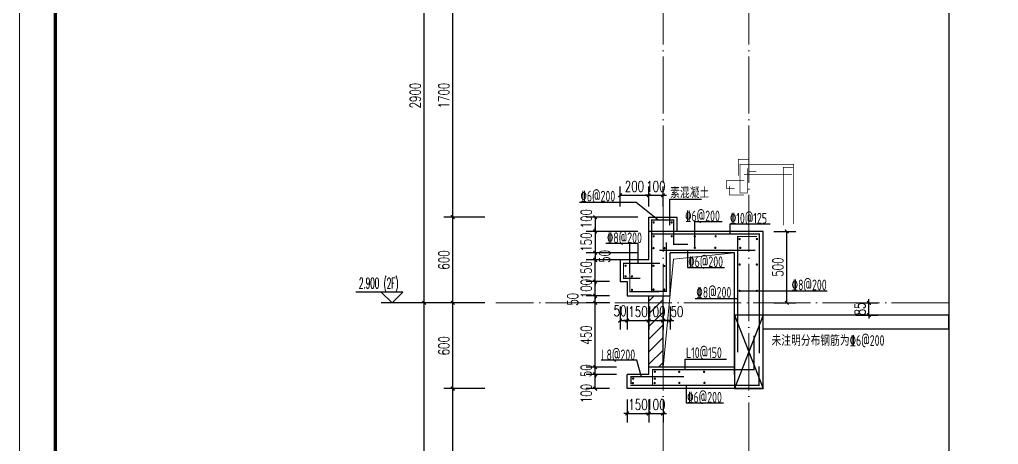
# Model space of a CAD drawing. Extents: x -1712635 to -854203, y -534641 to -21985.
# Drawn here: x -1029527 to -1022681, y -161981 to -159009 of the extents above; entities that cross this region are included whole.
import ezdxf

# ---------------------------------------------------------------- set-up
doc = ezdxf.new("R2010")
doc.units = 0
doc.header["$LTSCALE"] = 1000
doc.linetypes.add('DOTE', pattern=[2.4200000000000004, 2, -0.2, 0.02, -0.2])
doc.layers.get('0').update_dxf_attribs({"linetype": 'CONTINUOUS'})
doc.layers.get('Defpoints').update_dxf_attribs({"linetype": 'CONTINUOUS'})
for name, color, linetype in [('DIM_ELEV', 3, 'CONTINUOUS'), ('DIM_SYMB', 3, 'CONTINUOUS'), ('PUB_DIM', 3, 'CONTINUOUS'), ('PUB_TEXT', 2, 'CONTINUOUS'), ('REIN', 6, 'CONTINUOUS'), ('S-大样-砼线', 7, 'CONTINUOUS'), ('S-引出线', 40, 'CONTINUOUS'), ('TEXT', 2, 'CONTINUOUS'), ('WALL', 2, 'CONTINUOUS')]:
    doc.layers.add(name, color=color, linetype=linetype)
for name, color, linetype, lineweight in [('DOTE', 19, 'DOTE', 9), ('PUB_HATCH', 8, 'CONTINUOUS', 9), ('图框', 9, 'CONTINUOUS', 18), ('立面-洞口示意', 152, 'CONTINUOUS', 13)]:
    doc.layers.add(name, color=color, linetype=linetype, lineweight=lineweight)
doc.styles.add('_TCH_DIM', font='SIMPLEX.shx', dxfattribs={"width": 0.7, "bigfont": 'GBCBIG.shx'})
doc.styles.add('_TCH_DIM_T3', font='SIMPLEX', dxfattribs={"width": 0.7058823529411765, "bigfont": 'GBCBIG'})
doc.styles.add('TSSD_REIN', font='tssdeng.shx', dxfattribs={"width": 0.7, "height": 300, "bigfont": 'tssdchn.shx'})
doc.dimstyles.new('_TCH_ARCH&&25', dxfattribs={"dimtxt": 74.375, "dimasz": 25, "dimexe": 62.5, "dimexo": 75, "dimgap": 25, "dimtad": 1, "dimdec": 0, "dimzin": 0, "dimdsep": 46, "dimtxsty": '_TCH_DIM_T3', "dimblk": 'ARCHTICK', "dimcen": 0.09, "dimclrt": 7, "dimazin": 0, "dimtfac": 1, "dimtdec": 0, "dimtix": 1, "dimtmove": 2, "dimatfit": 3, "dimldrblk": 'ARCHTICK', "dimfxl": 0, "dimtolj": 1, "dimtzin": 0, "dimarcsym": 0})

# ---------------------------------------------------------------- blocks, each defined once
blk = doc.blocks.new('GFDDDDRG')
at = {"layer": '图框'}
blk.add_lwpolyline([(923309.7791572664, -107436.9617041193), (923309.7791572663, -159999.4617041193), (893609.7791572664, -159999.4617041193), (893609.7791572665, -107436.9617041193)], close=True, dxfattribs=at)
blk.add_lwpolyline([(923309.7791572664, -107436.9617041193), (923309.7791572663, -159999.4617041193), (893609.7791572664, -159999.4617041193), (893609.7791572665, -107436.9617041193)], close=True, dxfattribs=at)
at = {"layer": '图框', "const_width": 50}
blk.add_lwpolyline([(894109.7791572664, -159499.4617041193), (922809.7791572663, -159499.4617041193), (922809.7791572664, -108686.9617041193), (894109.7791572665, -108686.9617041193)], close=True, dxfattribs=at)
blk = doc.blocks.new('_ArchTick')
at = {"color": 0, "const_width": 0.35}
blk.add_lwpolyline([(-0.5, -0.5), (0.5, 0.5)], dxfattribs=at)
blk = doc.blocks.new('*D2874')
at = {"layer": 'Defpoints', "color": 0}
for p in [(-1026496.607714229, -161590.5150327926), (-1026196.607714208, -161590.5150327926), (-1026196.607714208, -163290.5150327948)]:
    blk.add_point(p, dxfattribs=at)
at = {"layer": 'PUB_DIM', "color": 0, "lineweight": -2}
for p, q in [((-1026271.607714208, -161590.5150327926), (-1026559.107714229, -161590.5150327926)), ((-1026496.607714229, -163290.5150327948), (-1026496.607714229, -161590.5150327926)), ((-1026271.607714208, -163290.5150327948), (-1026559.107714229, -163290.5150327948))]:
    blk.add_line(p, q, dxfattribs=at)
at = {"layer": 'PUB_DIM', "color": 0, "lineweight": -2, "xscale": 25, "yscale": 25, "zscale": 25}
for p, rotation in [((-1026496.607714229, -161590.5150327926), 90), ((-1026496.607714229, -163290.5150327948), 270)]:
    blk.add_blockref('_ArchTick', p, dxfattribs=dict(at, rotation=rotation))
at = {"layer": 'PUB_DIM', "color": 7, "insert": (-1026558.795214229, -162440.5150327939), "char_height": 74.375, "attachment_point": 5, "rotation": 90, "style": '_TCH_DIM_T3'}
blk.add_mtext('\\A1;1700', dxfattribs=at)
blk = doc.blocks.new('*D2876')
at = {"layer": 'Defpoints', "color": 0}
for p in [(-1026696.607714233, -160990.5150327929), (-1026196.607714208, -160990.5150327929), (-1026196.607714208, -163890.5150327929)]:
    blk.add_point(p, dxfattribs=at)
at = {"layer": 'PUB_DIM', "color": 0, "lineweight": -2}
for p, q in [((-1026271.607714208, -160990.5150327929), (-1026759.107714233, -160990.5150327929)), ((-1026696.607714233, -163890.5150327929), (-1026696.607714233, -160990.5150327929)), ((-1026271.607714208, -163890.5150327929), (-1026759.107714233, -163890.5150327929))]:
    blk.add_line(p, q, dxfattribs=at)
at = {"layer": 'PUB_DIM', "color": 0, "lineweight": -2, "xscale": 25, "yscale": 25, "zscale": 25}
for p, rotation in [((-1026696.607714233, -160990.5150327929), 90), ((-1026696.607714233, -163890.5150327929), 270)]:
    blk.add_blockref('_ArchTick', p, dxfattribs=dict(at, rotation=rotation))
at = {"layer": 'PUB_DIM', "color": 7, "insert": (-1026758.795214233, -162440.5150327931), "char_height": 74.375, "attachment_point": 5, "rotation": 90, "style": '_TCH_DIM_T3'}
blk.add_mtext('\\A1;2900', dxfattribs=at)
blk = doc.blocks.new('*D2965')
at = {"layer": 'Defpoints', "color": 0}
for p in [(-1026496.607714229, -160990.5150327929), (-1026196.607714208, -160990.5150327929), (-1026196.607714208, -161590.5150327926)]:
    blk.add_point(p, dxfattribs=at)
at = {"layer": 'PUB_DIM', "color": 0, "lineweight": -2}
for p, q in [((-1026271.607714208, -160990.5150327929), (-1026559.107714229, -160990.5150327929)), ((-1026496.607714229, -161590.5150327926), (-1026496.607714229, -160990.5150327929)), ((-1026271.607714208, -161590.5150327926), (-1026559.107714229, -161590.5150327926))]:
    blk.add_line(p, q, dxfattribs=at)
at = {"layer": 'PUB_DIM', "color": 0, "lineweight": -2, "xscale": 25, "yscale": 25, "zscale": 25}
for p, rotation in [((-1026496.607714229, -160990.5150327929), 90), ((-1026496.607714229, -161590.5150327926), 270)]:
    blk.add_blockref('_ArchTick', p, dxfattribs=dict(at, rotation=rotation))
at = {"layer": 'PUB_DIM', "color": 7, "insert": (-1026558.795214229, -161290.5150327929), "char_height": 74.375, "attachment_point": 5, "rotation": 90, "style": '_TCH_DIM_T3'}
blk.add_mtext('\\A1;600', dxfattribs=at)
blk = doc.blocks.new('*D2966')
at = {"layer": 'Defpoints', "color": 0}
for p in [(-1026496.607714229, -160390.5150328034), (-1026196.607714208, -160390.5150328034), (-1026196.607714208, -160990.5150327929)]:
    blk.add_point(p, dxfattribs=at)
at = {"layer": 'PUB_DIM', "color": 0, "lineweight": -2}
for p, q in [((-1026271.607714208, -160390.5150328034), (-1026559.107714229, -160390.5150328034)), ((-1026496.607714229, -160990.5150327929), (-1026496.607714229, -160390.5150328034)), ((-1026271.607714208, -160990.5150327929), (-1026559.107714229, -160990.5150327929))]:
    blk.add_line(p, q, dxfattribs=at)
at = {"layer": 'PUB_DIM', "color": 0, "lineweight": -2, "xscale": 25, "yscale": 25, "zscale": 25}
for p, rotation in [((-1026496.607714229, -160390.5150328034), 90), ((-1026496.607714229, -160990.5150327929), 270)]:
    blk.add_blockref('_ArchTick', p, dxfattribs=dict(at, rotation=rotation))
at = {"layer": 'PUB_DIM', "color": 7, "insert": (-1026558.795214229, -160690.5150327983), "char_height": 74.375, "attachment_point": 5, "rotation": 90, "style": '_TCH_DIM_T3'}
blk.add_mtext('\\A1;600', dxfattribs=at)
blk = doc.blocks.new('*D2967')
at = {"layer": 'Defpoints', "color": 0}
for p in [(-1026496.607714229, -158690.5150327926), (-1026196.607714208, -158690.5150327926), (-1026196.607714208, -160390.5150328034)]:
    blk.add_point(p, dxfattribs=at)
at = {"layer": 'PUB_DIM', "color": 0, "lineweight": -2}
for p, q in [((-1026271.607714208, -158690.5150327926), (-1026559.107714229, -158690.5150327926)), ((-1026496.607714229, -160390.5150328034), (-1026496.607714229, -158690.5150327926)), ((-1026271.607714208, -160390.5150328034), (-1026559.107714229, -160390.5150328034))]:
    blk.add_line(p, q, dxfattribs=at)
at = {"layer": 'PUB_DIM', "color": 0, "lineweight": -2, "xscale": 25, "yscale": 25, "zscale": 25}
for p, rotation in [((-1026496.607714229, -158690.5150327926), 90), ((-1026496.607714229, -160390.5150328034), 270)]:
    blk.add_blockref('_ArchTick', p, dxfattribs=dict(at, rotation=rotation))
at = {"layer": 'PUB_DIM', "color": 7, "insert": (-1026558.795214229, -159540.5150327982), "char_height": 74.375, "attachment_point": 5, "rotation": 90, "style": '_TCH_DIM_T3'}
blk.add_mtext('\\A1;1700', dxfattribs=at)
blk = doc.blocks.new('*D2979')
at = {"layer": 'Defpoints', "color": 0}
for p in [(-1026696.607714233, -158090.5150327929), (-1026196.607714208, -158090.5150327929), (-1026196.607714208, -160990.5150327929)]:
    blk.add_point(p, dxfattribs=at)
at = {"layer": 'PUB_DIM', "color": 0, "lineweight": -2}
for p, q in [((-1026271.607714208, -158090.5150327929), (-1026759.107714233, -158090.5150327929)), ((-1026696.607714233, -160990.5150327929), (-1026696.607714233, -158090.5150327929)), ((-1026271.607714208, -160990.5150327929), (-1026759.107714233, -160990.5150327929))]:
    blk.add_line(p, q, dxfattribs=at)
at = {"layer": 'PUB_DIM', "color": 0, "lineweight": -2, "xscale": 25, "yscale": 25, "zscale": 25}
for p, rotation in [((-1026696.607714233, -158090.5150327929), 90), ((-1026696.607714233, -160990.5150327929), 270)]:
    blk.add_blockref('_ArchTick', p, dxfattribs=dict(at, rotation=rotation))
at = {"layer": 'PUB_DIM', "color": 7, "insert": (-1026758.795214233, -159540.5150327931), "char_height": 74.375, "attachment_point": 5, "rotation": 90, "style": '_TCH_DIM_T3'}
blk.add_mtext('\\A1;2900', dxfattribs=at)
blk = doc.blocks.new('20210902.15310509')
at = {"layer": 'DOTE', "color": 1, "linetype": 'DOTE', "ltscale": 0.2}
for p, q in [((79213.1800598912, -133245.8924750999), (79213.18005989096, -115565.8901855001)), ((79813.1800598912, -133245.8924751), (79813.1800598912, -115565.8901855001)), ((81211.70497911703, -129245.8901854939), (78042.9859028114, -129245.8901854939))]:
    blk.add_line(p, q, dxfattribs=at)
blk = doc.blocks.new('*D3962')
at = {"layer": 'Defpoints', "color": 0}
for p in [(-1025126.413550455, -160238.1915546292), (-1025326.413557269, -160390.5150327362), (-1025126.413550455, -160390.5150327401)]:
    blk.add_point(p, dxfattribs=at)
at = {"layer": 'PUB_DIM', "color": 0, "lineweight": -2}
for p, q in [((-1025326.413557269, -160315.5150327362), (-1025326.413557269, -160175.6915546292)), ((-1025126.413550455, -160315.5150327401), (-1025126.413550455, -160175.6915546292)), ((-1025326.413557269, -160238.1915546292), (-1025126.413550455, -160238.1915546292))]:
    blk.add_line(p, q, dxfattribs=at)
at = {"layer": 'PUB_DIM', "color": 0, "lineweight": -2, "xscale": 25, "yscale": 25, "zscale": 25, "rotation": 180}
blk.add_blockref('_ArchTick', (-1025326.413557269, -160238.1915546292), dxfattribs=at)
at = {"layer": 'PUB_DIM', "color": 0, "lineweight": -2, "xscale": 25, "yscale": 25, "zscale": 25}
blk.add_blockref('_ArchTick', (-1025126.413550455, -160238.1915546292), dxfattribs=at)
at = {"layer": 'PUB_DIM', "color": 7, "insert": (-1025226.413553862, -160176.0040546292), "char_height": 74.375, "attachment_point": 5, "style": '_TCH_DIM_T3'}
blk.add_mtext('\\A1;200', dxfattribs=at)
blk = doc.blocks.new('*D3963')
at = {"layer": 'Defpoints', "color": 0}
for p in [(-1025026.413557132, -160238.1915546321), (-1025126.413550455, -160390.5150327401), (-1025026.413557132, -160390.5150327419)]:
    blk.add_point(p, dxfattribs=at)
at = {"layer": 'PUB_DIM', "color": 0, "lineweight": -2}
for p, q in [((-1025126.413550455, -160315.5150327401), (-1025126.413550455, -160175.6915546321)), ((-1025026.413557132, -160315.5150327419), (-1025026.413557132, -160175.6915546321)), ((-1025126.413550455, -160238.1915546321), (-1025151.413550455, -160238.1915546321)), ((-1025126.413550455, -160238.1915546321), (-1025026.413557132, -160238.1915546321)), ((-1025026.413557132, -160238.1915546321), (-1025001.413557132, -160238.1915546321))]:
    blk.add_line(p, q, dxfattribs=at)
at = {"layer": 'PUB_DIM', "color": 0, "lineweight": -2, "xscale": 25, "yscale": 25, "zscale": 25}
blk.add_blockref('_ArchTick', (-1025126.413550455, -160238.1915546321), dxfattribs=at)
at = {"layer": 'PUB_DIM', "color": 0, "lineweight": -2, "xscale": 25, "yscale": 25, "zscale": 25, "rotation": 180}
blk.add_blockref('_ArchTick', (-1025026.413557132, -160238.1915546321), dxfattribs=at)
at = {"layer": 'PUB_DIM', "color": 7, "insert": (-1025076.413553793, -160176.0040546321), "char_height": 74.375, "attachment_point": 5, "style": '_TCH_DIM_T3'}
blk.add_mtext('\\A1;100', dxfattribs=at)
blk = doc.blocks.new('*D3964')
at = {"layer": 'Defpoints', "color": 0}
for p in [(-1023752.184669525, -160990.5150328043), (-1023586.224784433, -160990.5150328043), (-1023752.184669525, -161075.5150327921)]:
    blk.add_point(p, dxfattribs=at)
at = {"layer": 'PUB_DIM', "color": 0, "lineweight": -2}
for p, q in [((-1023677.184669525, -160990.5150328043), (-1023523.724784433, -160990.5150328043)), ((-1023586.224784433, -160990.5150328043), (-1023586.224784433, -160965.5150328043)), ((-1023586.224784433, -161075.5150327921), (-1023586.224784433, -160990.5150328043)), ((-1023677.184669525, -161075.5150327921), (-1023523.724784433, -161075.5150327921)), ((-1023586.224784433, -161075.5150327921), (-1023586.224784433, -161100.5150327921))]:
    blk.add_line(p, q, dxfattribs=at)
at = {"layer": 'PUB_DIM', "color": 0, "lineweight": -2, "xscale": 25, "yscale": 25, "zscale": 25}
for p, rotation in [((-1023586.224784433, -160990.5150328043), 270), ((-1023586.224784433, -161075.5150327921), 90)]:
    blk.add_blockref('_ArchTick', p, dxfattribs=dict(at, rotation=rotation))
at = {"layer": 'PUB_DIM', "color": 7, "insert": (-1023648.412284433, -161033.0150327984), "char_height": 74.375, "attachment_point": 5, "rotation": 90, "style": '_TCH_DIM_T3'}
blk.add_mtext('\\A1;85', dxfattribs=at)
blk = doc.blocks.new('*D3965')
at = {"layer": 'Defpoints', "color": 0}
for p in [(-1025276.413557293, -161590.5150328058), (-1025126.41355729, -161590.5150328092), (-1025126.41355729, -161764.2257227621)]:
    blk.add_point(p, dxfattribs=at)
at = {"layer": 'PUB_DIM', "color": 0, "lineweight": -2}
for p, q in [((-1025276.413557293, -161665.5150328058), (-1025276.413557293, -161826.7257227621)), ((-1025126.41355729, -161665.5150328092), (-1025126.41355729, -161826.7257227621)), ((-1025276.413557293, -161764.2257227621), (-1025301.413557293, -161764.2257227621)), ((-1025276.413557293, -161764.2257227621), (-1025126.41355729, -161764.2257227621)), ((-1025126.41355729, -161764.2257227621), (-1025101.41355729, -161764.2257227621))]:
    blk.add_line(p, q, dxfattribs=at)
at = {"layer": 'PUB_DIM', "color": 0, "lineweight": -2, "xscale": 25, "yscale": 25, "zscale": 25}
blk.add_blockref('_ArchTick', (-1025276.413557293, -161764.2257227621), dxfattribs=at)
at = {"layer": 'PUB_DIM', "color": 0, "lineweight": -2, "xscale": 25, "yscale": 25, "zscale": 25, "rotation": 180}
blk.add_blockref('_ArchTick', (-1025126.41355729, -161764.2257227621), dxfattribs=at)
at = {"layer": 'PUB_DIM', "color": 7, "insert": (-1025201.413557291, -161702.0382227621), "char_height": 74.375, "attachment_point": 5, "style": '_TCH_DIM_T3'}
blk.add_mtext('\\A1;150', dxfattribs=at)
blk = doc.blocks.new('*D3966')
at = {"layer": 'Defpoints', "color": 0}
for p in [(-1025126.41355729, -161590.5150328092), (-1025026.413563971, -161590.5150328114), (-1025026.413563971, -161764.2257227649)]:
    blk.add_point(p, dxfattribs=at)
at = {"layer": 'PUB_DIM', "color": 0, "lineweight": -2}
for p, q in [((-1025126.41355729, -161665.5150328092), (-1025126.41355729, -161826.7257227649)), ((-1025026.413563971, -161665.5150328114), (-1025026.413563971, -161826.7257227649)), ((-1025126.41355729, -161764.2257227649), (-1025151.41355729, -161764.2257227649)), ((-1025126.41355729, -161764.2257227649), (-1025026.413563971, -161764.2257227649)), ((-1025026.413563971, -161764.2257227649), (-1025001.413563971, -161764.2257227649))]:
    blk.add_line(p, q, dxfattribs=at)
at = {"layer": 'PUB_DIM', "color": 0, "lineweight": -2, "xscale": 25, "yscale": 25, "zscale": 25}
blk.add_blockref('_ArchTick', (-1025126.41355729, -161764.2257227649), dxfattribs=at)
at = {"layer": 'PUB_DIM', "color": 0, "lineweight": -2, "xscale": 25, "yscale": 25, "zscale": 25, "rotation": 180}
blk.add_blockref('_ArchTick', (-1025026.413563971, -161764.2257227649), dxfattribs=at)
at = {"layer": 'PUB_DIM', "color": 7, "insert": (-1025076.413560631, -161702.0382227649), "char_height": 74.375, "attachment_point": 5, "style": '_TCH_DIM_T3'}
blk.add_mtext('\\A1;100', dxfattribs=at)
blk = doc.blocks.new('*D3967')
at = {"layer": 'Defpoints', "color": 0}
for p in [(-1025326.413557296, -160940.5149546817), (-1025276.413525584, -160940.5149546828), (-1025276.413525584, -161114.2256446368)]:
    blk.add_point(p, dxfattribs=at)
at = {"layer": 'PUB_DIM', "color": 0, "lineweight": -2}
for p, q in [((-1025326.413557296, -161015.5149546817), (-1025326.413557296, -161176.7256446368)), ((-1025276.413525584, -161015.5149546828), (-1025276.413525584, -161176.7256446368)), ((-1025326.413557296, -161114.2256446368), (-1025276.413525584, -161114.2256446368))]:
    blk.add_line(p, q, dxfattribs=at)
at = {"layer": 'PUB_DIM', "color": 0, "lineweight": -2, "xscale": 25, "yscale": 25, "zscale": 25, "rotation": 180}
blk.add_blockref('_ArchTick', (-1025326.413557296, -161114.2256446368), dxfattribs=at)
at = {"layer": 'PUB_DIM', "color": 0, "lineweight": -2, "xscale": 25, "yscale": 25, "zscale": 25}
blk.add_blockref('_ArchTick', (-1025276.413525584, -161114.2256446368), dxfattribs=at)
at = {"layer": 'PUB_DIM', "color": 7, "insert": (-1025326.413557298, -161045.4756446362), "char_height": 74.375, "attachment_point": 5, "style": '_TCH_DIM_T3'}
blk.add_mtext('\\A1;50', dxfattribs=at)
blk = doc.blocks.new('*D3968')
at = {"layer": 'Defpoints', "color": 0}
for p in [(-1025276.413525584, -160940.5149546828), (-1025126.413525581, -160940.5149546862), (-1025126.413525581, -161114.2256446391)]:
    blk.add_point(p, dxfattribs=at)
at = {"layer": 'PUB_DIM', "color": 0, "lineweight": -2}
for p, q in [((-1025276.413525584, -161015.5149546828), (-1025276.413525584, -161176.7256446391)), ((-1025126.413525581, -161015.5149546862), (-1025126.413525581, -161176.7256446391)), ((-1025276.413525584, -161114.2256446391), (-1025301.413525584, -161114.2256446391)), ((-1025276.413525584, -161114.2256446391), (-1025126.413525581, -161114.2256446391)), ((-1025126.413525581, -161114.2256446391), (-1025101.413525581, -161114.2256446391))]:
    blk.add_line(p, q, dxfattribs=at)
at = {"layer": 'PUB_DIM', "color": 0, "lineweight": -2, "xscale": 25, "yscale": 25, "zscale": 25}
blk.add_blockref('_ArchTick', (-1025276.413525584, -161114.2256446391), dxfattribs=at)
at = {"layer": 'PUB_DIM', "color": 0, "lineweight": -2, "xscale": 25, "yscale": 25, "zscale": 25, "rotation": 180}
blk.add_blockref('_ArchTick', (-1025126.413525581, -161114.2256446391), dxfattribs=at)
at = {"layer": 'PUB_DIM', "color": 7, "insert": (-1025201.413525582, -161052.0381446391), "char_height": 74.375, "attachment_point": 5, "style": '_TCH_DIM_T3'}
blk.add_mtext('\\A1;150', dxfattribs=at)
blk = doc.blocks.new('*D3969')
at = {"layer": 'Defpoints', "color": 0}
for p in [(-1025126.413525581, -160940.5149546862), (-1025026.413532262, -160940.5149546884), (-1025026.413532262, -161114.2256446418)]:
    blk.add_point(p, dxfattribs=at)
at = {"layer": 'PUB_DIM', "color": 0, "lineweight": -2}
for p, q in [((-1025126.413525581, -161015.5149546862), (-1025126.413525581, -161176.7256446418)), ((-1025026.413532262, -161015.5149546884), (-1025026.413532262, -161176.7256446418)), ((-1025126.413525581, -161114.2256446418), (-1025151.413525581, -161114.2256446418)), ((-1025126.413525581, -161114.2256446418), (-1025026.413532262, -161114.2256446418)), ((-1025026.413532262, -161114.2256446418), (-1025001.413532262, -161114.2256446418))]:
    blk.add_line(p, q, dxfattribs=at)
at = {"layer": 'PUB_DIM', "color": 0, "lineweight": -2, "xscale": 25, "yscale": 25, "zscale": 25}
blk.add_blockref('_ArchTick', (-1025126.413525581, -161114.2256446418), dxfattribs=at)
at = {"layer": 'PUB_DIM', "color": 0, "lineweight": -2, "xscale": 25, "yscale": 25, "zscale": 25, "rotation": 180}
blk.add_blockref('_ArchTick', (-1025026.413532262, -161114.2256446418), dxfattribs=at)
at = {"layer": 'PUB_DIM', "color": 7, "insert": (-1025076.413528922, -161052.0381446418), "char_height": 74.375, "attachment_point": 5, "style": '_TCH_DIM_T3'}
blk.add_mtext('\\A1;100', dxfattribs=at)
blk = doc.blocks.new('*D3970')
at = {"layer": 'Defpoints', "color": 0}
for p in [(-1025501.024323742, -160690.51503395), (-1025326.413557293, -160690.51503395), (-1025326.413557293, -160840.51503395)]:
    blk.add_point(p, dxfattribs=at)
at = {"layer": 'PUB_DIM', "color": 0, "lineweight": -2}
for p, q in [((-1025501.024323742, -160690.51503395), (-1025501.024323742, -160665.51503395)), ((-1025401.413557293, -160690.51503395), (-1025563.524323742, -160690.51503395)), ((-1025501.024323742, -160840.51503395), (-1025501.024323742, -160690.51503395)), ((-1025401.413557293, -160840.51503395), (-1025563.524323742, -160840.51503395)), ((-1025501.024323742, -160840.51503395), (-1025501.024323742, -160865.51503395))]:
    blk.add_line(p, q, dxfattribs=at)
at = {"layer": 'PUB_DIM', "color": 0, "lineweight": -2, "xscale": 25, "yscale": 25, "zscale": 25}
for p, rotation in [((-1025501.024323742, -160690.51503395), 270), ((-1025501.024323742, -160840.51503395), 90)]:
    blk.add_blockref('_ArchTick', p, dxfattribs=dict(at, rotation=rotation))
at = {"layer": 'PUB_DIM', "color": 7, "insert": (-1025563.211823742, -160765.5150339502), "char_height": 74.375, "attachment_point": 5, "rotation": 90, "style": '_TCH_DIM_T3'}
blk.add_mtext('\\A1;150', dxfattribs=at)
blk = doc.blocks.new('*D3971')
at = {"layer": 'Defpoints', "color": 0}
for p in [(-1025501.024323742, -160840.51503395), (-1025326.413557293, -160840.51503395), (-1025326.413557293, -160940.5149546827)]:
    blk.add_point(p, dxfattribs=at)
at = {"layer": 'PUB_DIM', "color": 0, "lineweight": -2}
for p, q in [((-1025401.413557293, -160840.51503395), (-1025563.524323742, -160840.51503395)), ((-1025501.024323742, -160840.51503395), (-1025501.024323742, -160815.51503395)), ((-1025501.024323742, -160940.5149546827), (-1025501.024323742, -160840.51503395)), ((-1025401.413557293, -160940.5149546827), (-1025563.524323742, -160940.5149546827)), ((-1025501.024323742, -160940.5149546827), (-1025501.024323742, -160965.5149546827))]:
    blk.add_line(p, q, dxfattribs=at)
at = {"layer": 'PUB_DIM', "color": 0, "lineweight": -2, "xscale": 25, "yscale": 25, "zscale": 25}
for p, rotation in [((-1025501.024323742, -160840.51503395), 270), ((-1025501.024323742, -160940.5149546827), 90)]:
    blk.add_blockref('_ArchTick', p, dxfattribs=dict(at, rotation=rotation))
at = {"layer": 'PUB_DIM', "color": 7, "insert": (-1025563.211823742, -160890.5149943165), "char_height": 74.375, "attachment_point": 5, "rotation": 90, "style": '_TCH_DIM_T3'}
blk.add_mtext('\\A1;100', dxfattribs=at)
blk = doc.blocks.new('*D3972')
at = {"layer": 'Defpoints', "color": 0}
for p in [(-1025501.024323742, -160940.5149546827), (-1025326.413557293, -160940.5149546827), (-1025326.413557293, -160990.5150339538)]:
    blk.add_point(p, dxfattribs=at)
at = {"layer": 'PUB_DIM', "color": 0, "lineweight": -2}
for p, q in [((-1025401.413557293, -160940.5149546827), (-1025563.524323742, -160940.5149546827)), ((-1025501.024323742, -160990.5150339538), (-1025501.024323742, -160940.5149546827)), ((-1025401.413557293, -160990.5150339538), (-1025563.524323742, -160990.5150339538))]:
    blk.add_line(p, q, dxfattribs=at)
at = {"layer": 'PUB_DIM', "color": 0, "lineweight": -2, "xscale": 25, "yscale": 25, "zscale": 25}
for p, rotation in [((-1025501.024323742, -160940.5149546827), 90), ((-1025501.024323742, -160990.5150339538), 270)]:
    blk.add_blockref('_ArchTick', p, dxfattribs=dict(at, rotation=rotation))
at = {"layer": 'PUB_DIM', "color": 7, "insert": (-1025657.274323742, -160965.5149943183), "char_height": 74.375, "attachment_point": 5, "rotation": 90, "style": '_TCH_DIM_T3'}
blk.add_mtext('\\A1;50', dxfattribs=at)
blk = doc.blocks.new('*D3973')
at = {"layer": 'Defpoints', "color": 0}
for p in [(-1025501.024323742, -160990.5150339538), (-1025326.413557293, -160990.5150339538), (-1025326.413557293, -161440.5187408213)]:
    blk.add_point(p, dxfattribs=at)
at = {"layer": 'PUB_DIM', "color": 0, "lineweight": -2}
for p, q in [((-1025401.413557293, -160990.5150339538), (-1025563.524323742, -160990.5150339538)), ((-1025501.024323742, -161440.5187408213), (-1025501.024323742, -160990.5150339538)), ((-1025401.413557293, -161440.5187408213), (-1025563.524323742, -161440.5187408213))]:
    blk.add_line(p, q, dxfattribs=at)
at = {"layer": 'PUB_DIM', "color": 0, "lineweight": -2, "xscale": 25, "yscale": 25, "zscale": 25}
for p, rotation in [((-1025501.024323742, -160990.5150339538), 90), ((-1025501.024323742, -161440.5187408213), 270)]:
    blk.add_blockref('_ArchTick', p, dxfattribs=dict(at, rotation=rotation))
at = {"layer": 'PUB_DIM', "color": 7, "insert": (-1025563.211823742, -161215.5168873877), "char_height": 74.375, "attachment_point": 5, "rotation": 90, "style": '_TCH_DIM_T3'}
blk.add_mtext('\\A1;450', dxfattribs=at)
blk = doc.blocks.new('*D3974')
at = {"layer": 'Defpoints', "color": 0}
for p in [(-1025501.024323742, -161490.5150339536), (-1025326.413557293, -161490.5150339536), (-1025326.413557293, -161590.5150339538)]:
    blk.add_point(p, dxfattribs=at)
at = {"layer": 'PUB_DIM', "color": 0, "lineweight": -2}
for p, q in [((-1025401.413557293, -161490.5150339536), (-1025563.524323742, -161490.5150339536)), ((-1025501.024323742, -161590.5150339538), (-1025501.024323742, -161490.5150339536)), ((-1025401.413557293, -161590.5150339538), (-1025563.524323742, -161590.5150339538))]:
    blk.add_line(p, q, dxfattribs=at)
at = {"layer": 'PUB_DIM', "color": 0, "lineweight": -2, "xscale": 25, "yscale": 25, "zscale": 25}
for p, rotation in [((-1025501.024323742, -161490.5150339536), 90), ((-1025501.024323742, -161590.5150339538), 270)]:
    blk.add_blockref('_ArchTick', p, dxfattribs=dict(at, rotation=rotation))
at = {"layer": 'PUB_DIM', "color": 7, "insert": (-1025563.211823742, -161624.1512109835), "char_height": 74.375, "attachment_point": 5, "rotation": 90, "style": '_TCH_DIM_T3'}
blk.add_mtext('\\A1;100', dxfattribs=at)
blk = doc.blocks.new('*D3975')
at = {"layer": 'Defpoints', "color": 0}
for p in [(-1024326.413550605, -160490.515032799), (-1024160.453665513, -160490.515032799), (-1024326.413550605, -160990.5150328006)]:
    blk.add_point(p, dxfattribs=at)
at = {"layer": 'PUB_DIM', "color": 0, "lineweight": -2}
for p, q in [((-1024251.413550605, -160490.515032799), (-1024097.953665513, -160490.515032799)), ((-1024160.453665513, -160990.5150328006), (-1024160.453665513, -160490.515032799)), ((-1024251.413550605, -160990.5150328006), (-1024097.953665513, -160990.5150328006))]:
    blk.add_line(p, q, dxfattribs=at)
at = {"layer": 'PUB_DIM', "color": 0, "lineweight": -2, "xscale": 25, "yscale": 25, "zscale": 25}
for p, rotation in [((-1024160.453665513, -160490.515032799), 90), ((-1024160.453665513, -160990.5150328006), 270)]:
    blk.add_blockref('_ArchTick', p, dxfattribs=dict(at, rotation=rotation))
at = {"layer": 'PUB_DIM', "color": 7, "insert": (-1024222.641165513, -160740.5150327999), "char_height": 74.375, "attachment_point": 5, "rotation": 90, "style": '_TCH_DIM_T3'}
blk.add_mtext('\\A1;500', dxfattribs=at)
blk = doc.blocks.new('*D3976')
at = {"layer": 'Defpoints', "color": 0}
for p in [(-1025126.413550596, -160390.5150327401), (-1025501.024323742, -160490.5150307358), (-1025126.413550596, -160490.5150307358)]:
    blk.add_point(p, dxfattribs=at)
at = {"layer": 'PUB_DIM', "color": 0, "lineweight": -2}
for p, q in [((-1025201.413550596, -160390.5150327401), (-1025563.524323742, -160390.5150327401)), ((-1025501.024323742, -160390.5150327401), (-1025501.024323742, -160490.5150307358)), ((-1025201.413550596, -160490.5150307358), (-1025563.524323742, -160490.5150307358))]:
    blk.add_line(p, q, dxfattribs=at)
at = {"layer": 'PUB_DIM', "color": 0, "lineweight": -2, "xscale": 25, "yscale": 25, "zscale": 25}
for p, rotation in [((-1025501.024323742, -160390.5150327401), 90), ((-1025501.024323742, -160490.5150307358), 270)]:
    blk.add_blockref('_ArchTick', p, dxfattribs=dict(at, rotation=rotation))
at = {"layer": 'PUB_DIM', "color": 7, "insert": (-1025563.211823742, -160401.6734441192), "char_height": 74.375, "attachment_point": 5, "rotation": 90, "style": '_TCH_DIM_T3'}
blk.add_mtext('\\A1;100', dxfattribs=at)
blk = doc.blocks.new('*D3977')
at = {"layer": 'Defpoints', "color": 0}
for p in [(-1025126.413550596, -160490.5150307358), (-1025501.024323742, -160640.5150327967), (-1025126.413550596, -160640.5150327967)]:
    blk.add_point(p, dxfattribs=at)
at = {"layer": 'PUB_DIM', "color": 0, "lineweight": -2}
for p, q in [((-1025501.024323742, -160490.5150307358), (-1025501.024323742, -160465.5150307358)), ((-1025201.413550596, -160490.5150307358), (-1025563.524323742, -160490.5150307358)), ((-1025501.024323742, -160490.5150307358), (-1025501.024323742, -160640.5150327967)), ((-1025201.413550596, -160640.5150327967), (-1025563.524323742, -160640.5150327967)), ((-1025501.024323742, -160640.5150327967), (-1025501.024323742, -160665.5150327967))]:
    blk.add_line(p, q, dxfattribs=at)
at = {"layer": 'PUB_DIM', "color": 0, "lineweight": -2, "xscale": 25, "yscale": 25, "zscale": 25}
for p, rotation in [((-1025501.024323742, -160490.5150307358), 270), ((-1025501.024323742, -160640.5150327967), 90)]:
    blk.add_blockref('_ArchTick', p, dxfattribs=dict(at, rotation=rotation))
at = {"layer": 'PUB_DIM', "color": 7, "insert": (-1025563.211823742, -160565.5150317664), "char_height": 74.375, "attachment_point": 5, "rotation": 90, "style": '_TCH_DIM_T3'}
blk.add_mtext('\\A1;150', dxfattribs=at)
blk = doc.blocks.new('*D3978')
at = {"layer": 'Defpoints', "color": 0}
for p in [(-1025126.413550596, -160640.5150327967), (-1025501.024323742, -160690.5150339725), (-1025126.413550596, -160690.5150339725)]:
    blk.add_point(p, dxfattribs=at)
at = {"layer": 'PUB_DIM', "color": 0, "lineweight": -2}
for p, q in [((-1025201.413550596, -160640.5150327967), (-1025563.524323742, -160640.5150327967)), ((-1025501.024323742, -160640.5150327967), (-1025501.024323742, -160690.5150339725)), ((-1025201.413550596, -160690.5150339725), (-1025563.524323742, -160690.5150339725))]:
    blk.add_line(p, q, dxfattribs=at)
at = {"layer": 'PUB_DIM', "color": 0, "lineweight": -2, "xscale": 25, "yscale": 25, "zscale": 25}
for p, rotation in [((-1025501.024323742, -160640.5150327967), 90), ((-1025501.024323742, -160690.5150339725), 270)]:
    blk.add_blockref('_ArchTick', p, dxfattribs=dict(at, rotation=rotation))
at = {"layer": 'PUB_DIM', "color": 7, "insert": (-1025433.497980919, -160665.5150333841), "char_height": 74.375, "attachment_point": 5, "rotation": 90, "style": '_TCH_DIM_T3'}
blk.add_mtext('\\A1;50', dxfattribs=at)
blk = doc.blocks.new('*D3979')
at = {"layer": 'Defpoints', "color": 0}
for p in [(-1025026.413532262, -160940.5149546884), (-1024976.413557292, -160940.5149546884), (-1025026.413532262, -161114.2256446418)]:
    blk.add_point(p, dxfattribs=at)
at = {"layer": 'PUB_DIM', "color": 0, "lineweight": -2}
for p, q in [((-1025026.413532262, -161015.5149546884), (-1025026.413532262, -161176.7256446418)), ((-1024976.413557292, -161015.5149546884), (-1024976.413557292, -161176.7256446418)), ((-1025026.413532262, -161114.2256446418), (-1025051.413532262, -161114.2256446418)), ((-1024976.413557292, -161114.2256446418), (-1025026.413532262, -161114.2256446418)), ((-1024976.413557292, -161114.2256446418), (-1024951.413557292, -161114.2256446418))]:
    blk.add_line(p, q, dxfattribs=at)
at = {"layer": 'PUB_DIM', "color": 0, "lineweight": -2, "xscale": 25, "yscale": 25, "zscale": 25}
blk.add_blockref('_ArchTick', (-1025026.413532262, -161114.2256446418), dxfattribs=at)
at = {"layer": 'PUB_DIM', "color": 0, "lineweight": -2, "xscale": 25, "yscale": 25, "zscale": 25, "rotation": 180}
blk.add_blockref('_ArchTick', (-1024976.413557292, -161114.2256446418), dxfattribs=at)
at = {"layer": 'PUB_DIM', "color": 7, "insert": (-1024928.929294328, -161052.0381446418), "char_height": 74.375, "attachment_point": 5, "style": '_TCH_DIM_T3'}
blk.add_mtext('\\A1;50', dxfattribs=at)
blk = doc.blocks.new('*D3986')
at = {"layer": 'Defpoints', "color": 0}
for p in [(-1025501.024323742, -161440.5187408213), (-1025276.413557293, -161440.5187408213), (-1025276.413557293, -161490.5150327967)]:
    blk.add_point(p, dxfattribs=at)
at = {"layer": 'PUB_DIM', "color": 0, "lineweight": -2}
for p, q in [((-1025501.024323742, -161440.5187408213), (-1025501.024323742, -161415.5187408213)), ((-1025351.413557293, -161440.5187408213), (-1025563.524323742, -161440.5187408213)), ((-1025351.413557293, -161490.5150327967), (-1025563.524323742, -161490.5150327967)), ((-1025501.024323742, -161490.5150327967), (-1025501.024323742, -161440.5187408213)), ((-1025501.024323742, -161490.5150327967), (-1025501.024323742, -161515.5150327967))]:
    blk.add_line(p, q, dxfattribs=at)
at = {"layer": 'PUB_DIM', "color": 0, "lineweight": -2, "xscale": 25, "yscale": 25, "zscale": 25}
for p, rotation in [((-1025501.024323742, -161440.5187408213), 270), ((-1025501.024323742, -161490.5150327967), 90)]:
    blk.add_blockref('_ArchTick', p, dxfattribs=dict(at, rotation=rotation))
at = {"layer": 'PUB_DIM', "color": 7, "insert": (-1025563.211823742, -161465.5168868092), "char_height": 74.375, "attachment_point": 5, "rotation": 90, "style": '_TCH_DIM_T3'}
blk.add_mtext('\\A1;50', dxfattribs=at)

msp = doc.modelspace()

# ---------------------------------------------------------------- hatches: boundary and pattern name
at = {"layer": 'PUB_HATCH'}
h = msp.add_hatch(dxfattribs=at)
h.set_pattern_fill('普通砖', color=256, scale=25, style=0)
h.set_pattern_definition([(45, (-1423557.011045069, 4597.394849552016), (-44.19419150182874, 44.19419150182875), [])])
h.paths.add_polyline_path([(-1025126.413532263, -160940.5149501374), (-1025126.413555018, -161440.5150327967), (-1025026.413555019, -161440.5150327967), (-1025026.413532263, -160940.5149546884)])
h.paths.add_polyline_path([(-1025126.413555018, -161490.5150282472), (-1025126.413555018, -161440.5150327967), (-1025126.413557293, -161490.5150282473)])

# ---------------------------------------------------------------- linework, layer by layer
at = {"layer": 'DIM_ELEV', "color": 1}
for p, q in [((-1026846.607714234, -160915.5150327929), (-1027174.607714234, -160915.5150327929)), ((-1026921.607714234, -160990.5150327929), (-1026996.607714234, -160915.5150327929)), ((-1026921.607714234, -160990.5150327929), (-1026846.607714234, -160915.5150327929)), ((-1026496.607714229, -160990.5150327929), (-1026996.607714234, -160990.5150327929))]:
    msp.add_line(p, q, dxfattribs=at)
at = {"layer": 'DIM_SYMB'}
msp.add_lwpolyline([(-1023027.888637901, -147910.5150327991), (-1023027.888637902, -156572.391177599), (-1022975.388637902, -156591.499614898), (-1023080.388637902, -156610.0139478724), (-1023027.888637902, -156628.641177599), (-1023027.888637902, -165290.517322399)], dxfattribs=at)
at = {"layer": 'REIN'}
for points, const_width in [([(-1024500.481327543, -160100.1976742747), (-1024500.481327543, -159986.5456726478), (-1024423.761525933, -159986.5456726478), (-1024423.761525933, -160071.4238214514), (-1024373.667999146, -160071.4238214514)], 4.5), ([(-1024436.928192247, -160050.3495325955), (-1024436.928192247, -160222.7149684986), (-1024488.260592396, -160222.7149684986), (-1024488.260592396, -160021.3864486016), (-1024111.941807489, -160021.3864486016), (-1024111.941807489, -160438.891217789)], 4.5), ([(-1024185.406470034, -160448.5817133648), (-1024185.406470034, -160043.0162020264), (-1024118.047634277, -160043.0162020264)], 4.5), ([(-1024459.671775679, -160091.348224492), (-1024123.525207457, -160091.348224492)], 4.5), ([(-1024456.780258685, -160136.5752260774), (-1024584.559584617, -160136.5752260774), (-1024584.559584617, -160189.6160501144), (-1024525.586015046, -160189.6160501144)], 4.5), ([(-1024562.421471938, -160172.7115171294), (-1024562.421471938, -160235.7289500415), (-1024460.154381185, -160235.7289500415)], 4.5), ([(-1025105.791861328, -160638.074104944), (-1025105.791861328, -160410.7701016901), (-1024952.352258108, -160410.7701016901), (-1024952.352258108, -160580.5263992973), (-1024852.165204536, -160580.5263992973)], 9), ([(-1025003.127061029, -160565.9592104753), (-1025003.127061029, -160910.6900822814), (-1025105.791861328, -160910.6900822814), (-1025105.791861328, -160508.0330424875), (-1024353.154291513, -160508.0330424875), (-1024353.154291513, -161343.0425808624)], 9), ([(-1024504.254395339, -161337.4422073335), (-1024504.254395339, -160526.3111846566), (-1024369.536723825, -160526.3111846566)], 9), ([(-1025052.78500663, -160622.9752295879), (-1024380.491870185, -160622.9752295879)], 9), ([(-1025047.00197264, -160713.4292327586), (-1025302.560624504, -160713.4292327586), (-1025302.560624504, -160819.5108808327), (-1025184.613485364, -160819.5108808327)], 9), ([(-1025258.284399147, -160785.7018148626), (-1025258.284399147, -160911.7366806868), (-1025053.750217641, -160911.7366806868)], 9), ([(-1025099.734589539, -161563.3323222009), (-1025099.734589539, -161457.6111109349), (-1024390.846629847, -161457.6111109349), (-1024390.846629847, -161220.6722310203)], 9), ([(-1025255.791868039, -161566.3009126619), (-1024355.425913639, -161566.3009126619), (-1024355.425913639, -161434.7394852512)], 9), ([(-1025249.734591815, -161557.9492220774), (-1025249.734591815, -161507.6074029103), (-1024878.667643736, -161507.6074029103)], 9)]:
    msp.add_lwpolyline(points, dxfattribs=dict(at, const_width=const_width))
at = {"layer": 'REIN', "const_width": 8}
for points in [[(-1025095.573347753, -160427.4935482577, 1), (-1025087.573347753, -160427.4935482577, 1)], [(-1024969.603576964, -160427.4935482577, 1), (-1024961.603576964, -160427.4935482577, 1)], [(-1025095.573347753, -160524.7564890551, 1), (-1025087.573347753, -160524.7564890551, 1)], [(-1024969.603576964, -160524.7564890551, 1), (-1024961.603576964, -160524.7564890551, 1)], [(-1024808.165044999, -160524.7564890551, 1), (-1024800.165044999, -160524.7564890551, 1)], [(-1024662.154628878, -160524.7564890551, 1), (-1024654.154628878, -160524.7564890551, 1)], [(-1024494.513040012, -160543.957769716, 1), (-1024486.513040012, -160543.957769716, 1)], [(-1024373.792009687, -160543.957769716, 1), (-1024365.792009687, -160543.957769716, 1)], [(-1025097.159607811, -160607.618442977, 1), (-1025089.159607811, -160607.618442977, 1)], [(-1025019.868638232, -160607.618442977, 1), (-1025011.868638232, -160607.618442977, 1)], [(-1024808.165044999, -160605.5687330161, 1), (-1024800.165044999, -160605.5687330161, 1)], [(-1024664.620135896, -160605.5687330161, 1), (-1024656.620135896, -160605.5687330161, 1)], [(-1024490.12274481, -160605.5687330161, 1), (-1024482.12274481, -160605.5687330161, 1)], [(-1025292.52942976, -160730.7204875947, 1), (-1025284.52942976, -160730.7204875947, 1)], [(-1025097.159607811, -160730.7204875947, 1), (-1025089.159607811, -160730.7204875947, 1)], [(-1025021.4183267, -160732.5822676599, 1), (-1025013.4183267, -160732.5822676599, 1)], [(-1024494.513040012, -160722.3081266003, 1), (-1024486.513040012, -160722.3081266003, 1)], [(-1024373.792009687, -160722.3081266003, 1), (-1024365.792009687, -160722.3081266003, 1)], [(-1025292.52942976, -160804.6995687065, 1), (-1025284.52942976, -160804.6995687065, 1)], [(-1025247.646088735, -160805.1001142038, 1), (-1025239.646088735, -160805.1001142038, 1)], [(-1025247.646088735, -160899.5946101256, 1), (-1025239.646088735, -160899.5946101256, 1)], [(-1025097.159607811, -160896.7390312913, 1), (-1025089.159607811, -160896.7390312913, 1)], [(-1025021.4183267, -160897.5783453156, 1), (-1025013.4183267, -160897.5783453156, 1)], [(-1024494.513040012, -160906.4434847029, 1), (-1024486.513040012, -160906.4434847029, 1)], [(-1024373.792009687, -160906.4434847029, 1), (-1024365.792009687, -160906.4434847029, 1)], [(-1025087.305599398, -161471.9030268182, 1), (-1025079.305599398, -161471.9030268182, 1)], [(-1024917.387486442, -161472.6729082157, 1), (-1024909.387486442, -161472.6729082157, 1)], [(-1024743.34282265, -161472.6729082157, 1), (-1024735.34282265, -161472.6729082157, 1)], [(-1025240.943050288, -161551.8861511122, 1), (-1025232.943050288, -161551.8861511122, 1)], [(-1025239.080479281, -161520.2199206472, 1), (-1025231.080479281, -161520.2199206472, 1)], [(-1025089.092179119, -161551.7295330828, 1), (-1025081.092179119, -161551.7295330828, 1)], [(-1025087.711945418, -161520.7728011606, 1), (-1025079.711945418, -161520.7728011606, 1)], [(-1024916.375146167, -161550.335066532, 1), (-1024908.375146167, -161550.335066532, 1)], [(-1024740.460863058, -161550.335066532, 1), (-1024732.460863058, -161550.335066532, 1)]]:
    msp.add_lwpolyline(points, format="xyb", close=True, dxfattribs=at)
at = {"layer": 'S-大样-砼线'}
for p, q in [((-1024526.416497335, -161075.5150328046), (-1024326.416498518, -161590.515018723)), ((-1024326.413550591, -161075.5150328009), (-1024526.413549392, -161590.5150187268))]:
    msp.add_line(p, q, dxfattribs=at)
msp.add_lwpolyline([(-1024326.416491472, -161075.5150328046), (-1024526.416497335, -161075.5150328046), (-1024526.416497333, -161590.515018723), (-1024326.416491471, -161590.515018723)], close=True, dxfattribs=at)
at = {"layer": 'S-引出线'}
for p, q in [((-1024804.165044999, -160605.5687330161), (-1024804.165044999, -160421.5657369614)), ((-1024804.165044999, -160421.5657369614), (-1024611.933100912, -160421.5657369614)), ((-1025199.385947278, -160575.0938224479), (-1025425.42053406, -160575.0938224479)), ((-1025258.284399147, -160785.7018148626), (-1025258.284399147, -160575.0938224479)), ((-1025199.385947278, -160713.4292327586), (-1025199.385947278, -160575.0938224479)), ((-1024854.087367613, -160622.9752295879), (-1024854.087367613, -160743.3355681468)), ((-1024854.087367613, -160743.3355681468), (-1024595.2029567, -160743.3355681468)), ((-1024490.513040012, -160906.4434847029), (-1023878.69996548, -160906.4434847029)), ((-1024801.523968014, -160959.5093082234), (-1024504.254395339, -160959.5093082234)), ((-1024870.951916627, -161383.5526837723), (-1024582.059267745, -161383.5526837723)), ((-1024870.951916627, -161457.6111109349), (-1024870.951916627, -161383.5526837723)), ((-1024865.268720737, -161566.3009126619), (-1024865.268720737, -161689.7064350594)), ((-1024865.268720737, -161689.7064350594), (-1024604.05545422, -161689.7064350594))]:
    msp.add_line(p, q, dxfattribs=at)
for points in [[(-1025062.917658339, -160410.7701016901), (-1025214.03769628, -160287.4198965544), (-1025610.880223701, -160287.4198965544)], [(-1024978.552253602, -160446.3044053371), (-1024978.552253602, -160265.5652173763), (-1024756.89741026, -160265.5652173763)], [(-1024557.537063542, -160508.0330424875), (-1024557.537063542, -160437.1975487813), (-1024277.514844781, -160437.1975487813)], [(-1025176.664820645, -161509.4764766972), (-1025209.858069607, -161391.0694725506), (-1025460.002983958, -161391.0694725506)]]:
    msp.add_lwpolyline(points, dxfattribs=at)
at = {"layer": 'WALL'}
for p, q in [((-1025126.413550596, -160490.515032788), (-1025126.413550588, -160390.5150327886)), ((-1025126.413550588, -160390.5150327886), (-1024926.413550588, -160390.5150328049)), ((-1024926.413550629, -160490.515032791), (-1024926.413550588, -160390.5150328049)), ((-1025126.413554712, -160690.5150339725), (-1025126.413550596, -160490.5150307358)), ((-1024926.413550629, -160490.515032791), (-1025126.413550596, -160490.5193575632)), ((-1024326.413550591, -160490.515032791), (-1024926.413550629, -160490.515032791)), ((-1024326.413550591, -161075.5150328009), (-1024326.413550591, -160490.515032791)), ((-1024526.413550591, -160640.5150327967), (-1024976.413557292, -160640.5150327967)), ((-1024976.413557292, -160940.514900772), (-1024976.413557292, -160640.5150327967)), ((-1024526.413550588, -161075.515032797), (-1024526.413550591, -160640.5150327967)), ((-1025326.413557293, -160690.51503395), (-1025326.413557293, -160840.51503395)), ((-1025126.413554688, -160690.5150339725), (-1025326.413557293, -160690.51503395)), ((-1025326.413557293, -160840.51503395), (-1025276.413271911, -160840.51503395)), ((-1025276.413271911, -160840.51503395), (-1025276.413271911, -160940.51503395)), ((-1025276.413271911, -160940.51503395), (-1024976.413557292, -160940.514900772)), ((-1025126.413557293, -161490.5150282473), (-1025126.413532263, -160940.5149501374)), ((-1025026.413555018, -161440.5150327967), (-1025026.413532263, -160940.5149546884)), ((-1024526.413550591, -161490.5150327964), (-1024526.413550588, -161075.515032797)), ((-1023027.888638066, -161075.5150327889), (-1024326.413550591, -161075.5150328009)), ((-1023027.888638066, -161175.5150327889), (-1023027.888638066, -161075.5150327889)), ((-1023027.888638066, -161175.5150327889), (-1024326.413550595, -161175.5150327932)), ((-1024326.413550595, -161590.5150327974), (-1024326.413550595, -161175.5150327932)), ((-1025126.413555018, -161490.5150327966), (-1025276.413557293, -161490.5150327967)), ((-1025276.413557293, -161590.5150327967), (-1025276.413557293, -161490.5150327967)), ((-1024526.416497333, -161440.5150327964), (-1025126.413555018, -161440.5150327967)), ((-1025126.413555018, -161490.5150327967), (-1025126.413555018, -161440.5150327967)), ((-1024326.413550595, -161590.5150327974), (-1025276.413557293, -161590.5150327967))]:
    msp.add_line(p, q, dxfattribs=at)
at = {"layer": '立面-洞口示意'}
msp.add_lwpolyline([(-1025026.413557298, -161440.5150327966), (-1024952.258424825, -160683.993580415), (-1024526.413550608, -160640.5150328088)], dxfattribs=at)

# ---------------------------------------------------------------- block references
at = {"xscale": 0.5, "yscale": 0.5, "zscale": 0.5}
msp.add_blockref('GFDDDDRG', (-1476331.400623538, -89164.00941820291), dxfattribs=at)
at = {"layer": 'DOTE'}
msp.add_blockref('20210902.15310509', (-1104239.593617019, -31744.62484729901), dxfattribs=at)

# ---------------------------------------------------------------- texts
at = {"layer": 'PUB_TEXT', "color": 1, "style": '_TCH_DIM', "width": 0.4941176470588236}
for s, p in [('(2F)', (-1026980.557714234, -160890.4900327929)), ('2.900', (-1027152.707714234, -160889.2650327929))]:
    msp.add_text(s, height=74.375, dxfattribs=at).set_placement(p)
at = {"layer": 'TEXT', "style": 'TSSD_REIN', "width": 0.7}
for s, p in [('%%1326@200', (-1025604.051602706, -160281.5591592292)), ('素混凝土', (-1024976.536512006, -160257.2286202577)), ('%%1326@200', (-1024872.077630791, -160420.1487096197)), ('%%13210@125', (-1024558.584678504, -160435.6574363059)), ('%%1328@200', (-1025418.977714583, -160572.6977191203)), ('%%1326@200', (-1024850.00026222, -160740.394302004)), ('%%1328@200', (-1024793.505576793, -160954.4774009187)), ('%%1328@200', (-1024126.756487045, -160902.33471589)), ('未注明分布钢筋为%%1326@200', (-1024267.210318269, -161291.2544712716)), ('L10@150', (-1024865.589237891, -161376.4898717797)), ('L8@200', (-1025457.204981667, -161391.6120029548)), ('%%1326@200', (-1024858.014507163, -161688.2894077177))]:
    msp.add_text(s, height=75, rotation=1.867629851175362e-07, dxfattribs=at).set_placement(p)

# ---------------------------------------------------------------- dimensions: what is measured, and where the dimension line sits
at = {"layer": 'PUB_DIM'}
for p1, p2, distance, picture, middle in [((-1026196.607714208, -160990.5150327929), (-1026196.607714208, -158090.5150327929), 500.0000000250293, '*D2979', (-1026758.795214233, -159540.5150327931)), ((-1026196.607714208, -160390.5150328034), (-1026196.607714208, -158690.5150327926), 300.0000000210712, '*D2967', (-1026558.795214229, -159540.5150327982)), ((-1025326.413557269, -160390.5150327362), (-1025126.413550455, -160390.5150327401), 152.3234781109204, '*D3962', (-1025226.413553862, -160176.0040546292)), ((-1025126.413550455, -160390.5150327401), (-1025026.413557132, -160390.5150327419), 152.32347810981446, '*D3963', (-1025076.413553793, -160176.0040546321)), ((-1026196.607714208, -160990.5150327929), (-1026196.607714208, -160390.5150328034), 300.0000000210712, '*D2966', (-1026558.795214229, -160690.5150327983)), ((-1024326.413550605, -160990.5150328006), (-1024326.413550605, -160490.515032799), -165.9598850919865, '*D3975', (-1024222.641165513, -160740.5150327999)), ((-1025326.413557293, -160840.51503395), (-1025326.413557293, -160690.51503395), 174.61076644901186, '*D3970', (-1025563.211823742, -160765.5150339502)), ((-1025326.413557293, -160940.5149546827), (-1025326.413557293, -160840.51503395), 174.61076644901183, '*D3971', (-1025563.211823742, -160890.5149943165)), ((-1025276.413525584, -160940.5149546828), (-1025126.413525581, -160940.5149546862), -173.71068995291716, '*D3968', (-1025201.413525582, -161052.0381446391)), ((-1025126.413525581, -160940.5149546862), (-1025026.413532262, -160940.5149546884), -173.71068995338283, '*D3969', (-1025076.413528922, -161052.0381446418)), ((-1026196.607714208, -163890.5150327929), (-1026196.607714208, -160990.5150327929), 500.0000000250293, '*D2876', (-1026758.795214233, -162440.5150327931)), ((-1026196.607714208, -161590.5150327926), (-1026196.607714208, -160990.5150327929), 300.0000000210712, '*D2965', (-1026558.795214229, -161290.5150327929)), ((-1025326.413557293, -161440.5187408213), (-1025326.413557293, -160990.5150339538), 174.61076644901186, '*D3973', (-1025563.211823742, -161215.5168873877)), ((-1023752.184669525, -161075.5150327921), (-1023752.184669525, -160990.5150328043), -165.9598850919865, '*D3964', (-1023648.412284433, -161033.0150327984)), ((-1026196.607714208, -163290.5150327948), (-1026196.607714208, -161590.5150327926), 300.0000000210712, '*D2874', (-1026558.795214229, -162440.5150327939)), ((-1025276.413557293, -161590.5150328058), (-1025126.41355729, -161590.5150328092), -173.71068995288806, '*D3965', (-1025201.413557291, -161702.0382227621)), ((-1025126.41355729, -161590.5150328092), (-1025026.413563971, -161590.5150328114), -173.71068995349924, '*D3966', (-1025076.413560631, -161702.0382227649))]:
    dim = msp.add_aligned_dim(p1=p1, p2=p2, distance=distance, dimstyle='_TCH_ARCH&&25', dxfattribs=at)
    dim.commit()
    dim.dimension.update_dxf_attribs({"geometry": picture, "text_midpoint": middle})
for base, p1, p2, angle, picture, middle, dimtype in [((-1025501.024323742, -160490.5150307358), (-1025126.413550596, -160390.5150327401), (-1025126.413550596, -160490.5150307358), 90, '*D3976', (-1025563.211823742, -160401.6734441192), 160), ((-1025501.024323742, -160690.5150339725), (-1025126.413550596, -160640.5150327967), (-1025126.413550596, -160690.5150339725), 90, '*D3978', (-1025433.497980919, -160665.5150333841), 160), ((-1025501.024323742, -160940.5149546827), (-1025326.413557293, -160990.5150339538), (-1025326.413557293, -160940.5149546827), 90, '*D3972', (-1025657.274323742, -160965.5149943183), 161), ((-1025276.413525584, -161114.2256446368), (-1025326.413557296, -160940.5149546817), (-1025276.413525584, -160940.5149546828), 359.99999999876604, '*D3967', (-1025326.413557298, -161045.4756446362), 161), ((-1025501.024323742, -161490.5150339536), (-1025326.413557293, -161590.5150339538), (-1025326.413557293, -161490.5150339536), 90, '*D3974', (-1025563.211823742, -161624.1512109835), 161)]:
    dim = msp.add_linear_dim(base=base, p1=p1, p2=p2, angle=angle, dimstyle='_TCH_ARCH&&25', dxfattribs=at)
    dim.commit()
    dim.dimension.update_dxf_attribs({"geometry": picture, "text_midpoint": middle, "dimtype": dimtype})
for base, p1, p2, picture, middle in [((-1025501.024323742, -160640.5150327967), (-1025126.413550596, -160490.5150307358), (-1025126.413550596, -160640.5150327967), '*D3977', (-1025563.211823742, -160565.5150317664)), ((-1025501.024323742, -161440.5187408213), (-1025276.413557293, -161490.5150327967), (-1025276.413557293, -161440.5187408213), '*D3986', (-1025563.211823742, -161465.5168868092))]:
    dim = msp.add_linear_dim(base=base, p1=p1, p2=p2, angle=90, dimstyle='_TCH_ARCH&&25', dxfattribs=at)
    dim.commit()
    dim.dimension.update_dxf_attribs({"geometry": picture, "text_midpoint": middle})
dim = msp.add_linear_dim(base=(-1025026.413532262, -161114.2256446418), p1=(-1024976.413557292, -160940.5149546884), p2=(-1025026.413532262, -160940.5149546884), dimstyle='_TCH_ARCH&&25', dxfattribs=at)
dim.commit()
dim.dimension.update_dxf_attribs({"geometry": '*D3979', "text_midpoint": (-1024928.929294328, -161052.0381446418), "dimtype": 160})

doc.saveas('drawing.dxf')
